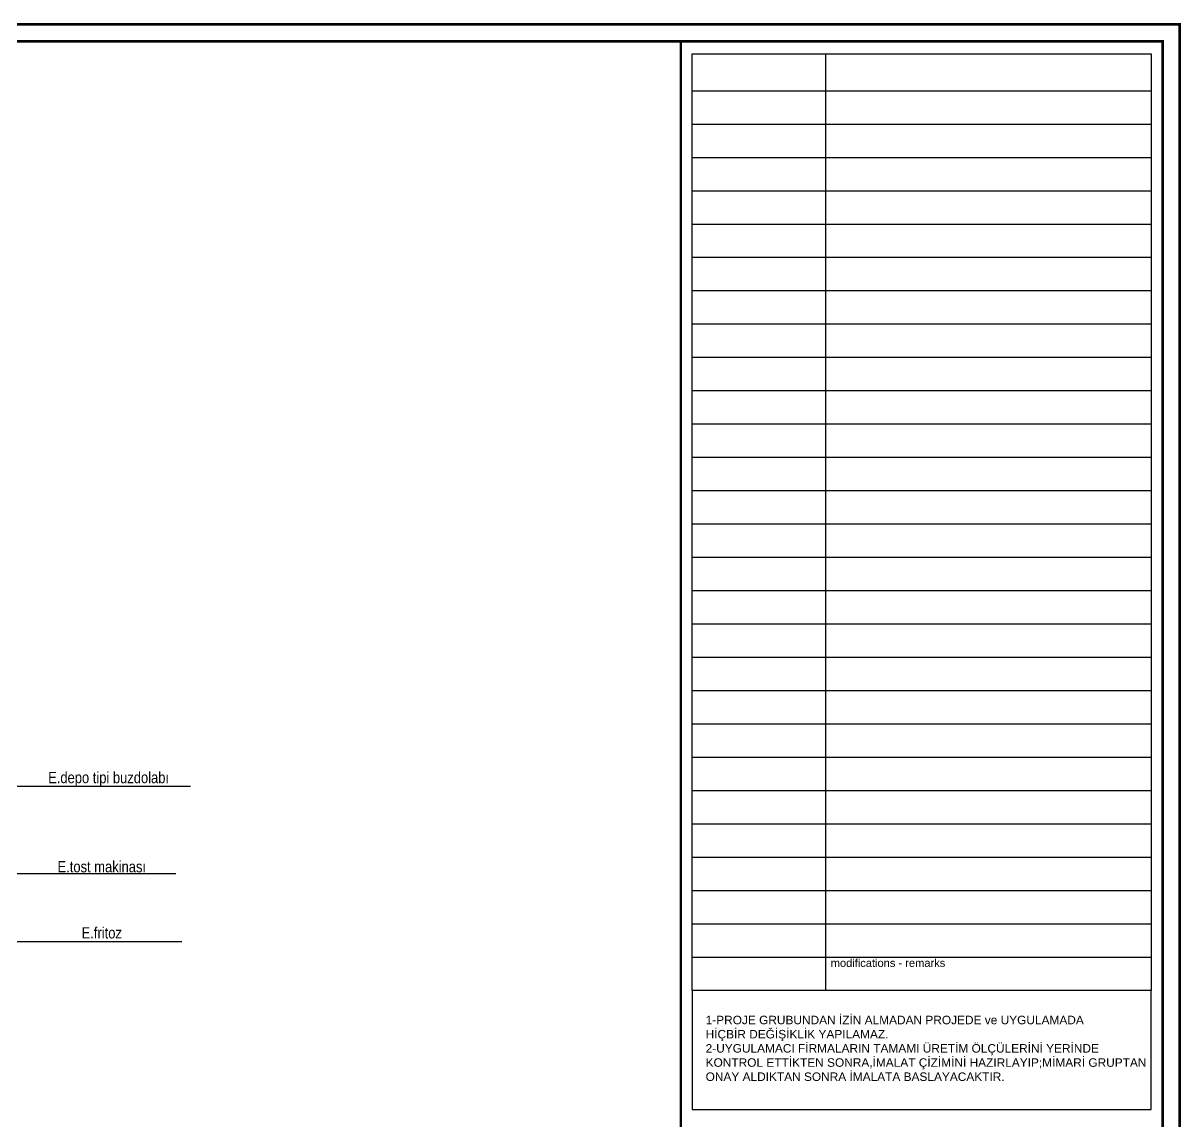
# Model space of a CAD drawing. Header units: millimetres. Extents: x 54215 to 67697, y 23496 to 56611.
# Drawn here: x 61924 to 62949, y 47023 to 47994 of the extents above; entities that cross this region are included whole.
import ezdxf

# ---------------------------------------------------------------- set-up
doc = ezdxf.new("R2010")
doc.units = ezdxf.units.MM
doc.layers.add('t_elektrik', color=1, linetype='Continuous', lineweight=30)
doc.layers.add('t_yazı', color=154, linetype='Continuous', lineweight=25)
doc.styles.add('1.50', font='ARIALN.TTF', dxfattribs={"height": 10})
doc.styles.add('AT-ARIAL', font='arial.ttf')
doc.styles.get("Standard").update_dxf_attribs({"font": 'arial.ttf'})

msp = doc.modelspace()

# ---------------------------------------------------------------- linework, layer by layer
at = {"color": 250}
for p, q in [((62634.456, 47967.156), (62634.456, 47138.11)), ((62516.382, 47934.616), (62922.784, 47934.616)), ((62516.382, 47905.116), (62922.784, 47905.116)), ((62516.382, 47875.615), (62922.784, 47875.615)), ((62516.383, 47846.115), (62922.784, 47846.115)), ((62516.383, 47816.615), (62922.784, 47816.615)), ((62516.383, 47787.115), (62922.784, 47787.115)), ((62516.382, 47757.615), (62922.784, 47757.615)), ((62516.382, 47728.114), (62922.784, 47728.114)), ((62516.382, 47698.614), (62922.784, 47698.614)), ((62516.383, 47669.114), (62922.784, 47669.114)), ((62516.383, 47639.614), (62922.784, 47639.614)), ((62516.383, 47610.113), (62922.784, 47610.113)), ((62516.383, 47580.613), (62922.784, 47580.613)), ((62516.383, 47551.113), (62922.784, 47551.113)), ((62516.383, 47521.613), (62922.784, 47521.613)), ((62516.383, 47492.113), (62922.784, 47492.113)), ((62516.383, 47462.612), (62922.784, 47462.612)), ((62516.383, 47433.112), (62922.784, 47433.112)), ((62516.383, 47403.612), (62922.784, 47403.612)), ((62516.383, 47374.112), (62922.784, 47374.112)), ((62516.383, 47344.611), (62922.784, 47344.611)), ((62516.383, 47315.111), (62922.784, 47315.111)), ((62516.383, 47285.611), (62922.784, 47285.611)), ((62516.383, 47256.111), (62922.784, 47256.111)), ((62516.383, 47226.611), (62922.784, 47226.611)), ((62516.383, 47197.11), (62922.784, 47197.11)), ((62516.383, 47167.61), (62922.784, 47167.61))]:
    msp.add_line(p, q, dxfattribs=at)
at = {"color": 252, "const_width": 2.135}
for points in [[(62947.87, 46193.342), (60162.092, 46193.342), (60162.092, 47993.342), (62947.87, 47993.342), (62947.87, 46854.293, -0.41421356), (62922.784, 46829.207), (62543.978, 46829.207, 0.41421356), (62533.943, 46819.172), (62533.943, 46575.335, 0.41421356), (62543.978, 46565.3), (62922.784, 46565.3, -0.41421356), (62947.87, 46540.214), (62947.87, 46193.342)], [(62932.819, 46854.293, -0.41421356), (62922.784, 46844.259), (62543.978, 46844.259, 0.41421356), (62518.891, 46819.172), (62518.891, 46575.335, 0.41421356), (62543.978, 46550.248), (62922.784, 46550.248, -0.41421356), (62932.819, 46540.214), (62932.819, 46208.394), (60177.144, 46208.394), (60177.144, 47978.29), (62932.819, 47978.29), (62932.819, 46854.293)]]:
    msp.add_lwpolyline(points, format="xyb", dxfattribs=at)
msp.add_lwpolyline([(62506.348, 46208.394), (62506.348, 47978.29)], dxfattribs=at)
at = {"color": 250}
msp.add_lwpolyline([(62922.784, 47138.11), (62516.383, 47138.11), (62516.382, 47967.156), (62922.784, 47967.156)], close=True, dxfattribs=at)
msp.add_lwpolyline([(62516.383, 47138.11), (62516.383, 47032.747), (62922.784, 47032.747), (62922.784, 47138.11)], dxfattribs=at)
at = {"layer": 't_elektrik'}
for p, q in [((61870.836, 47318.909), (62072.454, 47318.909)), ((61870.836, 47241.531), (62059.234, 47241.531)), ((61870.836, 47181.455), (62064.596, 47181.455))]:
    msp.add_line(p, q, dxfattribs=at)

# ---------------------------------------------------------------- texts
at = {"color": 250, "insert": (62528.311, 47086.829), "char_height": 7.52595, "width": 517.45576, "attachment_point": 4}
msp.add_mtext('1-PROJE GRUBUNDAN İZİN ALMADAN PROJEDE ve UYGULAMADA\\PHİÇBİR DEĞİŞİKLİK YAPILAMAZ.\\P2-UYGULAMACI FİRMALARIN TAMAMI ÜRETİM ÖLÇÜLERİNİ YERİNDE \\PKONTROL ETTİKTEN SONRA,İMALAT ÇİZİMİNİ HAZIRLAYIP;MİMARİ GRUPTAN\\PONAY ALDIKTAN SONRA İMALATA BASLAYACAKTIR.', dxfattribs=at)
at = {"layer": 't_elektrik', "char_height": 10, "width": 132.01796, "attachment_point": 5, "style": '1.50'}
for s, insert in [('E.depo tipi buzdolabı', (61999.827, 47325.109)), ('E.tost makinası', (61993.795, 47247.62)), ('E.fritoz', (61993.795, 47189.074))]:
    msp.add_mtext(s, dxfattribs=dict(at, insert=insert))
at = {"layer": 't_yazı', "color": 252, "insert": (62639.019, 47165.999), "char_height": 7.02422, "width": 149.98671, "attachment_point": 1, "style": 'AT-ARIAL'}
msp.add_mtext('modifications - remarks', dxfattribs=at)

doc.saveas('drawing.dxf')
